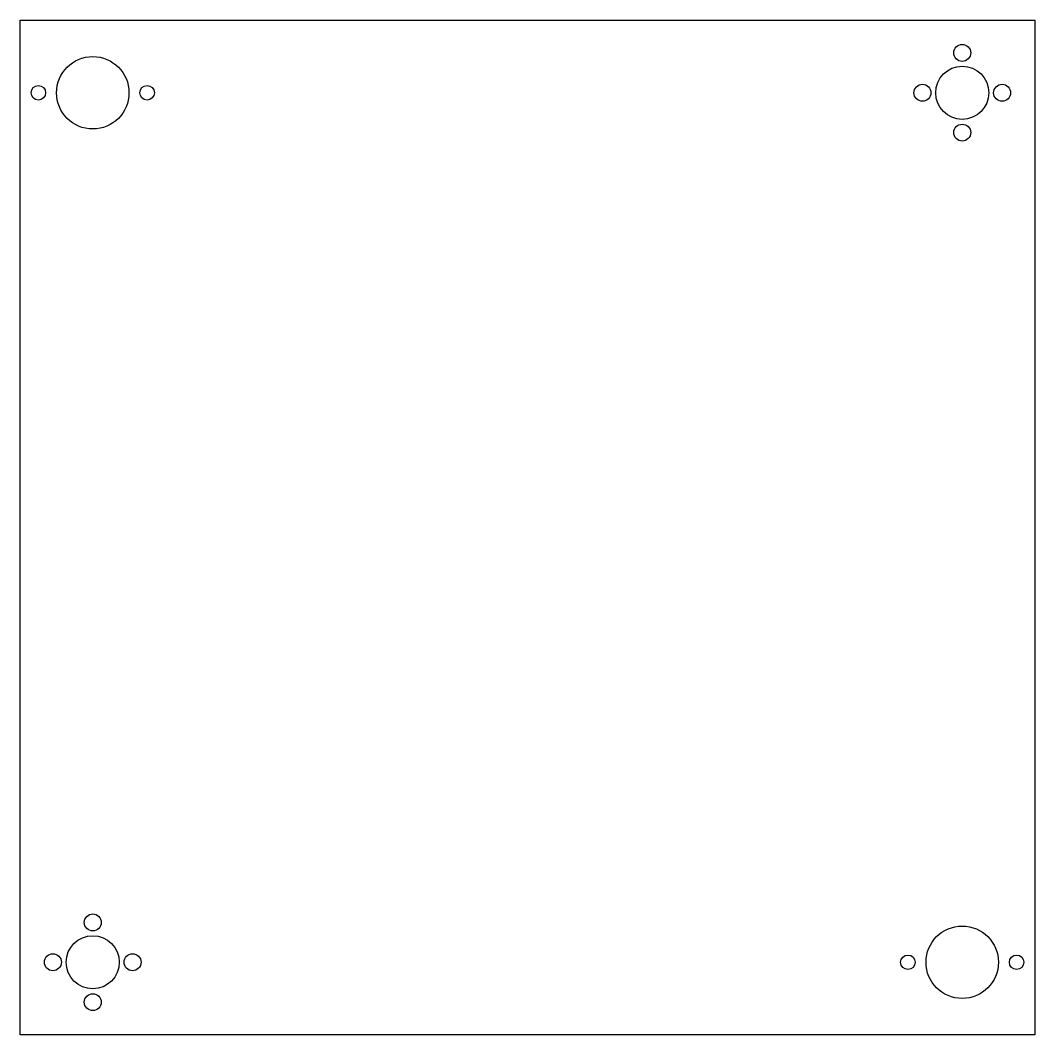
# Model space of a CAD drawing. Header units: millimetres. Extents: x 3250 to 3460, y 1621 to 1831.
import ezdxf

# ---------------------------------------------------------------- set-up
doc = ezdxf.new("R2010")
doc.units = ezdxf.units.MM

msp = doc.modelspace()

# ---------------------------------------------------------------- linework, layer by layer
msp.add_lwpolyline([(3250.46, 1831.41), (3460.46, 1831.41), (3460.46, 1621.41), (3250.46, 1621.41)], close=True)
for centre, radius in [((3445.46, 1824.66), 1.75), ((3265.46, 1816.41), 7.5), ((3445.46, 1816.41), 5.5), ((3254.21, 1816.41), 1.5), ((3276.71, 1816.41), 1.5), ((3437.21, 1816.41), 1.75), ((3453.71, 1816.41), 1.75), ((3445.46, 1808.16), 1.75), ((3265.46, 1644.66), 1.75), ((3445.46, 1636.41), 7.5), ((3265.46, 1636.41), 5.5), ((3257.21, 1636.41), 1.75), ((3273.71, 1636.41), 1.75), ((3434.21, 1636.41), 1.5), ((3456.71, 1636.41), 1.5), ((3265.46, 1628.16), 1.75)]:
    msp.add_circle(centre, radius)

doc.saveas('drawing.dxf')
